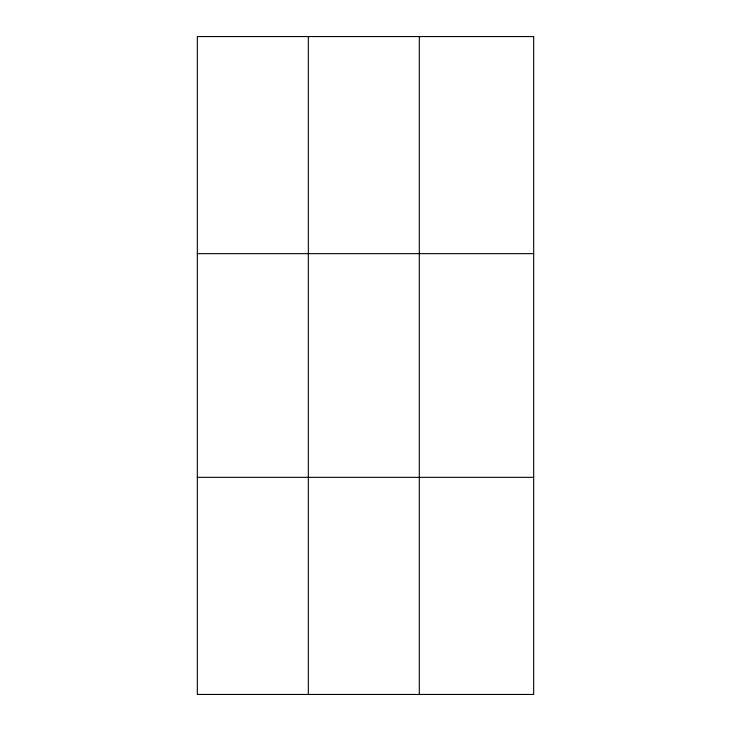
<?xml version="1.0" encoding="UTF-8"?>
<svg xmlns="http://www.w3.org/2000/svg" width="731" height="731" viewBox="0 0 731 731"><rect width="100%" height="100%" fill="white"/><g stroke="black" fill="none" stroke-linecap="round" stroke-linejoin="round"><path stroke-width="1.1" d="M308.327 36.55L308.327 694.45M419.311 36.55L419.311 694.45M197.333 253.657L533.667 253.657M197.333 477.343L533.667 477.343M533.667 36.55L533.667 694.45L197.333 694.45L197.333 36.55L533.667 36.55"/></g></svg>
